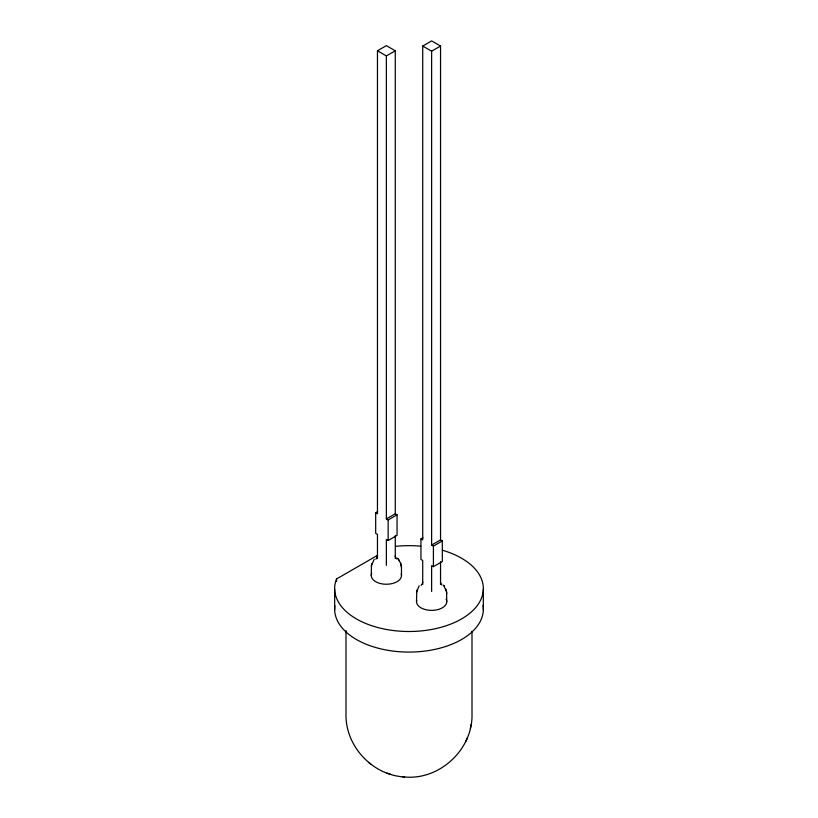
<?xml version="1.0" encoding="UTF-8"?>
<svg xmlns="http://www.w3.org/2000/svg" width="818" height="818" viewBox="0 0 818 818"><rect width="100%" height="100%" fill="white"/><g stroke="black" fill="none" stroke-linecap="round" stroke-linejoin="round"><path stroke-width="1.23" d="M431.628 591.455L431.628 565.637L433.417 566.659L442.323 561.516L442.323 540.943L440.544 539.911L431.628 545.054L431.628 51.186L440.544 46.043L440.544 539.911M374.184 559.308L371.505 565.31L371.249 575.402M419.153 585.841L416.761 591.445L416.515 601.537M402.027 776.671C437.988 781.865 472.957 750.259 472.006 714.104L471.996 631.271M371.331 566.455L371.505 565.31M416.597 592.59L416.761 591.445M470.289 728.562L471.148 724.451M371.607 564.788L371.914 563.684M416.873 590.923L417.18 589.809M465.636 741.711L467.446 737.58M376.873 557.804L375.84 559.246M421.106 585.381L422.139 583.94A5.706 4.663 0 0 0 422.753 582.017M377.456 558.336L377.456 534.359L375.677 533.326L375.677 512.743L377.456 513.776L377.456 50.777L386.362 45.634L395.278 50.777L395.278 513.776L386.362 518.919L386.362 55.921L395.278 50.777M422.722 584.471L422.722 560.483L420.943 559.461L420.943 538.878L422.722 539.911L422.722 46.043L431.628 40.9L440.544 46.043M375.677 512.743L377.65 511.608M386.362 518.919L388.151 519.951L397.057 514.808L397.057 535.381L388.151 540.524L386.362 539.502L386.362 565.32M336.535 581.383L336.535 578.97L377.037 555.586M420.943 538.878L422.916 537.733M431.628 545.054L433.417 546.087L442.323 540.943M404.593 776.947C372.558 775.382 345.278 746.18 345.994 714.104L345.994 630.647M386.883 773.102L390.871 774.411M422.722 46.043L431.628 51.186M377.456 50.777L386.362 55.921M395.278 513.776L397.057 514.808M368.591 762.437L371.157 764.431M397.63 558.224L400.718 563.387M441.945 585.115L440.718 583.04A4.785 3.906 0 0 1 440.534 582.017M396.679 558.98L395.452 556.905A4.785 3.906 0 0 1 395.278 555.882M444.286 586.097L443.622 585.197L446.556 591.751L446.751 601.751M398.356 559.062L399.02 559.962M445.81 589.021L446.178 590.105M400.544 562.886L401.474 567.293L401.485 575.616M446.311 590.627L446.556 591.751M401.045 564.492L401.29 565.616M446.628 592.283L446.74 593.796M401.362 566.148L401.474 567.293M483.336 589.113L483.336 609.686M440.544 561.731L440.544 584.471M433.417 546.087L433.417 566.659M395.278 535.606L395.278 558.336M388.151 519.951L388.151 540.524M334.664 589.216L334.664 609.799M401.229 573.888A15.123 8.732 0 0 1 385.799 584.236A15.123 8.732 0 0 1 371.761 573.254M377.487 555.882A5.706 4.663 0 0 1 376.853 557.794M446.137 599.175A15.123 8.732 0 0 1 432.569 610.361A15.123 8.732 0 0 1 416.71 600.238M442.293 550.197A74.346 42.925 0 0 1 477.906 604.686A74.346 42.925 0 0 1 386.648 629.512A74.346 42.925 0 0 1 336.535 578.97M395.861 546.332A74.346 42.925 0 0 1 420.8 546.199M483.06 605.412A74.346 42.925 0 0 1 409.215 652.079A74.346 42.925 0 0 1 334.899 605.668"/></g></svg>
